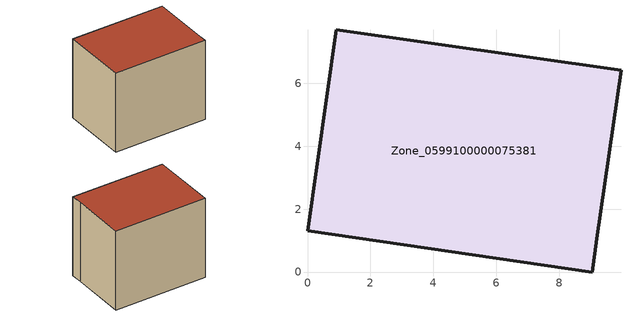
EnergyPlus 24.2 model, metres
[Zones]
Zone_0599100000075381
 floor ground (C_G): 9.97,6.42 9.2,1.07 9.06,0 0,1.31 0.91,7.7 z0
 wall outside (C_F): 0.91,7.7 0,1.31 9.06,0 9.2,1.07 9.97,6.42 0.91,7.7 z0:7.98
 roof outside (C_R): 9.2,1.07 9.97,6.42 0.91,7.7 0,1.31 9.06,0 z7.98
[BUILDING]
Pand.0599100000075381: North Axis=0; Terrain=City; Loads Convergence Tolerance Value=0.04; Temperature Convergence Tolerance Value=0.4; Solar Distribution=FullExterior; Maximum Number of Warmup Days=25; Minimum Number of Warmup Days=1
[Site:Location]
Rotterdam.The.Hague.AP_ZH_NLD Design_Conditions: Latitude=51.96; Longitude=4.45; Time Zone=1; Elevation=-4.5
[SITE:GROUNDTEMPERATURE:BUILDINGSURFACE]
18, 18, 18, 18, 18, 18, 18, 18, 18, 18, 18, 18
[MATERIAL] Thermal Absorptance=0.9; Solar Absorptance=0.7; Visible Absorptance=0.7
Name | Roughness | Thickness | Conductivity | Density | Specific Heat
G.TI.1946-1964 | MediumSmooth | 0.15 | 1 | 540 | 1210
F.TI.1946-1964 | Rough | 0.3 | 0.857143 | 1920 | 840
R.TI.1946-1964 | MediumRough | 0.2 | 0.277778 | 1500 | 1000
[CONSTRUCTION]
C_G: G.TI.1946-1964
C_F: F.TI.1946-1964
C_R: R.TI.1946-1964
[ZONE]
Zone_0599100000075381: Type=1; Multiplier=1; Ceiling Height=Autocalculate; Volume=Autocalculate; Floor Area=autocalculate; Part of Total Floor Area=Yes
[ZONEINFILTRATION:DESIGNFLOWRATE]
Infil_Zone_0599100000075381: Zone or ZoneList or Space or SpaceList=Zone_0599100000075381; Schedule=AlwaysOn; Design Flow Rate Calculation Method=Flow/Area; Flow Rate per Floor Area=0.003; Constant Term Coefficient=1; Temperature Term Coefficient=0; Velocity Term Coefficient=0; Velocity Squared Term Coefficient=0
[HVACTEMPLATE:ZONE:IDEALLOADSAIRSYSTEM]
Zone_0599100000075381: Maximum Heating Supply Air Temperature=50; Minimum Cooling Supply Air Temperature=13; Maximum Heating Supply Air Humidity Ratio=0.0156; Minimum Cooling Supply Air Humidity Ratio=0.0077; Heating Limit=NoLimit; Cooling Limit=NoLimit; Dehumidification Control Type=ConstantSensibleHeatRatio; Cooling Sensible Heat Ratio=0.7; Dehumidification Setpoint=60; Humidification Control Type=None; Humidification Setpoint=30; Outdoor Air Method=None; Outdoor Air Flow Rate per Person=0.00944; Outdoor Air Flow Rate per Zone Floor Area=0; Outdoor Air Flow Rate per Zone=0; Demand Controlled Ventilation Type=None; Outdoor Air Economizer Type=NoEconomizer; Heat Recovery Type=None; Sensible Heat Recovery Effectiveness=0.7; Latent Heat Recovery Effectiveness=0.65
[ZONECONTROL:THERMOSTAT]
ThermostatControl_Zone_0599100000075381: Zone or ZoneList=Zone_0599100000075381; Control Type Schedule=DualSetpointControlType; Control 1=Thermostat_Zone_0599100000075381; Temperature Difference Between Cutout And Setpoint=0
[THERMOSTATSETPOINT:DUALSETPOINT]
Thermostat_Zone_0599100000075381: Heating Setpoint Temperature Schedule=HeatingSetpoint_Zone_0599100000075381; Cooling Setpoint Temperature Schedule=CoolingSetpoint_Zone_0599100000075381
[SCHEDULE:COMPACT]
HeatingSetpoint_Zone_0599100000075381: Through: 12/31, For: AllDays, Until: 24:00, 21
CoolingSetpoint_Zone_0599100000075381: Through: 12/31, For: AllDays, Until: 24:00, 24
DualSetpointControlType: Through: 12/31, For: AllDays, Until: 24:00, 4
AlwaysOn: Through: 12/31, For: AllDays, Until: 24:00, 1
